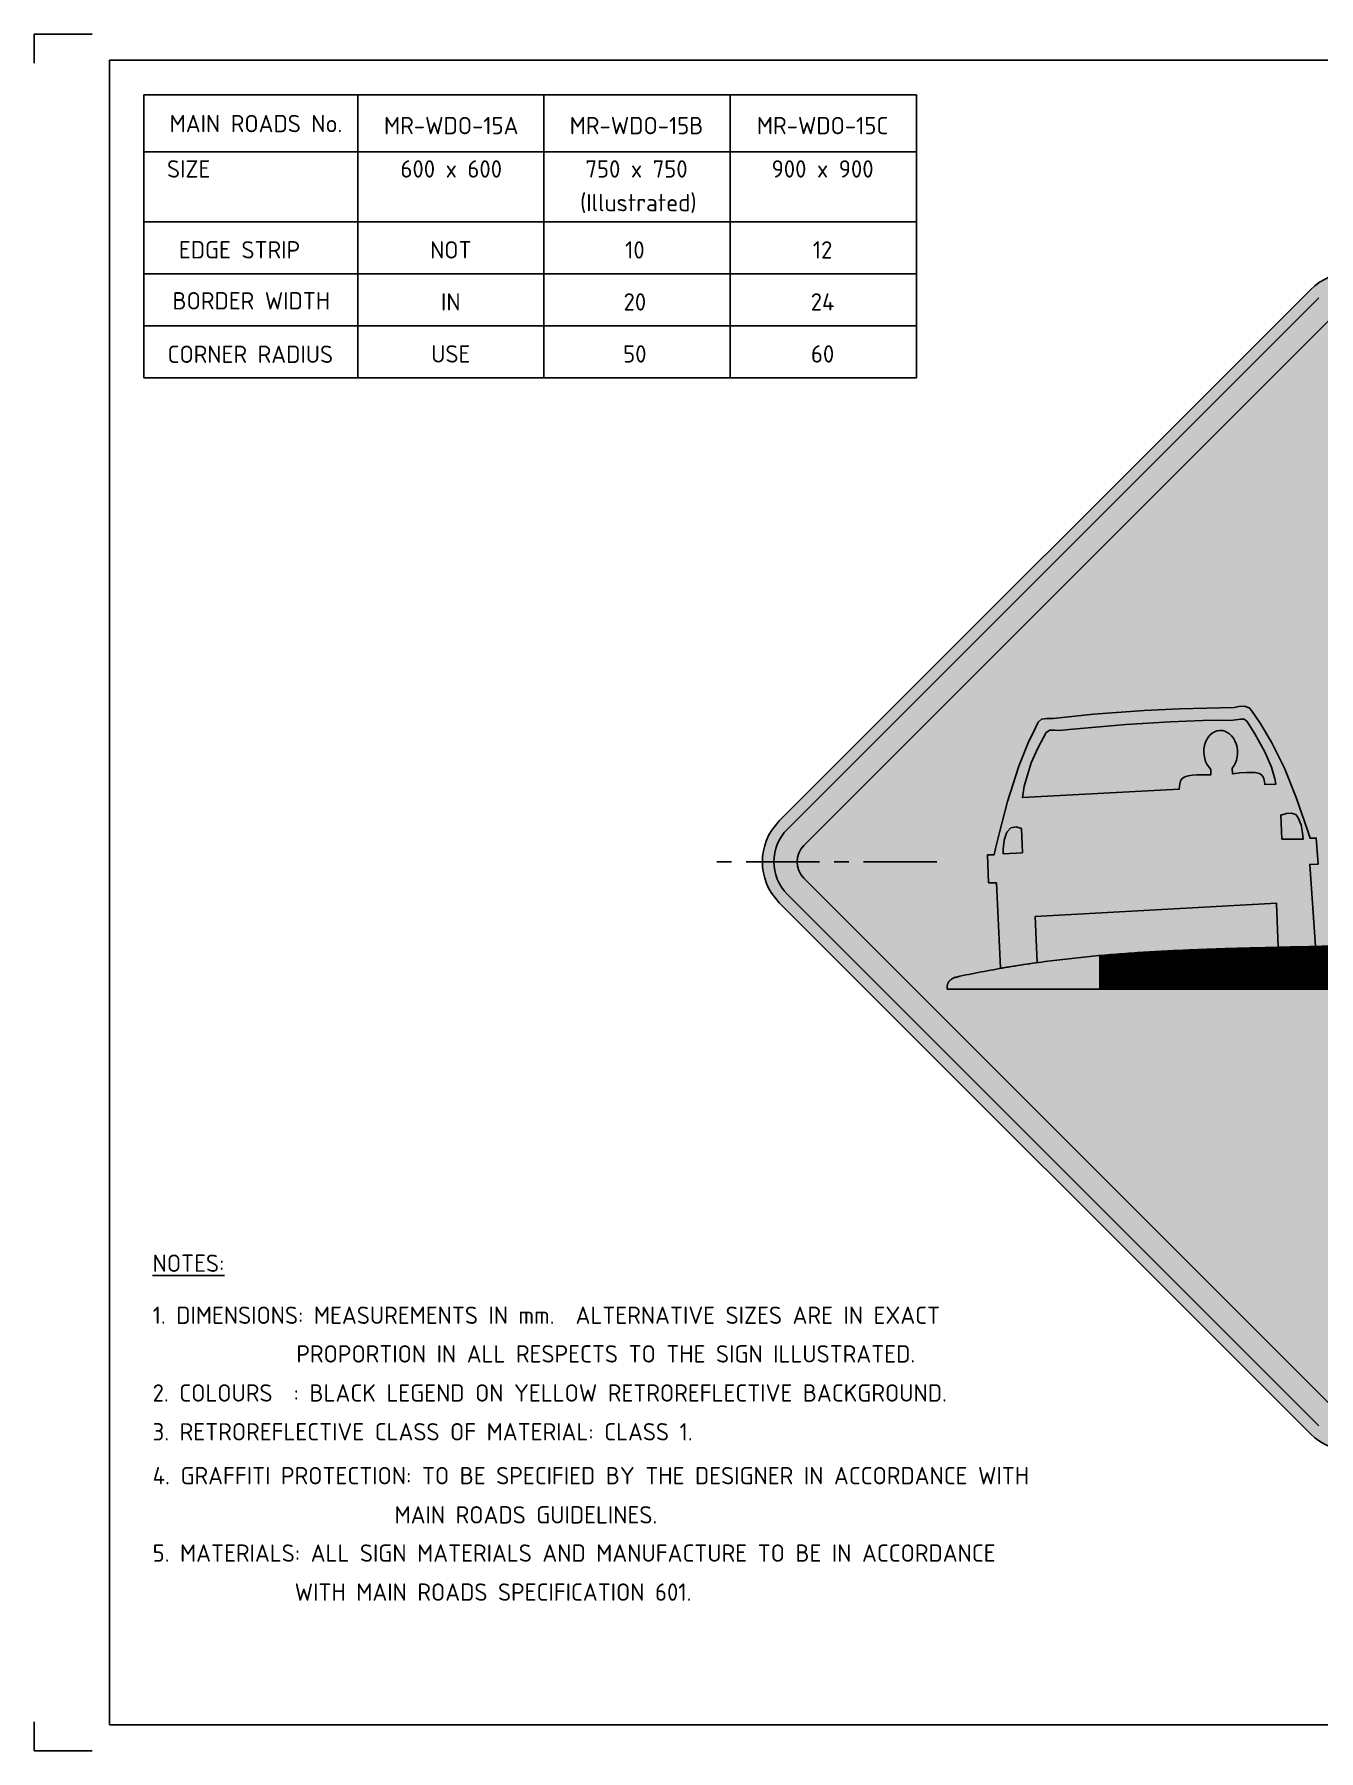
# Model space of a CAD drawing. Extents: x 0 to 1038, y -1303 to 297.
# Drawn here: x 0 to 222.3, y 0 to 297 of the extents above; entities that cross this region are included whole.
import ezdxf
from ezdxf.enums import TextEntityAlignment as Align

# ---------------------------------------------------------------- set-up
doc = ezdxf.new("R2010")
doc.units = 0
doc.linetypes.add('CENTERX2', pattern=[101.6, 63.5, -12.7, 12.7, -12.7])
doc.layers.get('0').update_dxf_attribs({"linetype": 'CONTINUOUS'})
for name, color, linetype in [('L25', 1, 'CONTINUOUS'), ('L35', 3, 'CONTINUOUS'), ('L50', 7, 'CONTINUOUS'), ('T25', 1, 'CONTINUOUS'), ('TBLK18', 4, 'CONTINUOUS'), ('TBLK25', 1, 'CONTINUOUS'), ('TBLK35', 3, 'CONTINUOUS'), ('TBLK50', 7, 'CONTINUOUS')]:
    doc.layers.add(name, color=color, linetype=linetype)
doc.layers.add('YELLOW', color=7, linetype='CONTINUOUS', true_color=0xfedb00)
doc.styles.add('ISO', font='iso3098b.shx')

# ---------------------------------------------------------------- blocks, each defined once
blk = doc.blocks.new('A3BBLK')
at = {"layer": 'TBLK25'}
for p, q in [((10, 297), (0, 297)), ((0, 297), (0, 292)), ((0, 5), (0, 0)), ((0, 0), (10, 0))]:
    blk.add_line(p, q, dxfattribs=at)
at = {"layer": 'TBLK50'}
for p, q in [((415.5, 292.5), (13, 292.5)), ((13, 292.5), (13, 4.5)), ((13, 4.5), (415.5, 4.5))]:
    blk.add_line(p, q, dxfattribs=at)
blk = doc.blocks.new('TBLK')
blk.add_blockref('A3BBLK', (0, 0))
at = {"layer": 'TBLK18', "style": 'ISO'}
blk.add_attdef('MR_DIRECTORATE', text='', height=1.5, dxfattribs=at).set_placement((381.5, 67.12), align=Align.CENTER)
for tag, p in [('STREET_NAME', (355.51, 61.1)), ('SUBURB_POSTCODE', (388.49, 61.1)), ('TELEPHONE_NO.', (368.31, 58.84)), ('FAX_NO.', (393.56, 58.84))]:
    blk.add_attdef(tag, p, '', height=1.5, dxfattribs=at)
at = {"layer": 'TBLK25', "style": 'ISO'}
for tag, height, p in [('MR_BRANCH', 2, (381.5, 64.2)), ('ROAD_SECTION', 1.75, (384.5, 29.16)), ('SLK', 1.75, (384.5, 26.11)), ('CHAINAGE', 1.75, (384.5, 19.21)), ('DRG_TYPE_03', 1.75, (360.51, 11.5)), ('DRG_TYPE_02', 1.75, (360.51, 8.36)), ('DRG_TYPE_01', 1.75, (360.3, 5.42))]:
    blk.add_attdef(tag, text='', height=height, dxfattribs=at).set_placement(p, align=Align.CENTER)
for tag, p, height in [('FILE_NUMBER', (371.77, 53.24), 2.5), ('DESIGNED_/_DRAWN', (371.77, 48.49), 2), ('VERIFIED', (371.77, 43.49), 2), ('APPROVED', (371.77, 38.49), 2), ('LOCAL_AUTHORITY', (370.48, 16.73), 1.25)]:
    blk.add_attdef(tag, p, '', height=height, dxfattribs=at)
at = {"layer": 'TBLK35', "style": 'ISO', "width": 0.9}
for tag, p in [('ROAD_PROJECT&NUMBER', (384.5, 32.23)), ('DRAWING_DESCRIPTION', (384.5, 22.29))]:
    blk.add_attdef(tag, text='', height=2.5, dxfattribs=at).set_placement(p, align=Align.CENTER)
at = {"layer": 'TBLK50', "style": 'ISO'}
blk.add_attdef('DRG_NUMBER', (370.5, 6.02), '', height=5, dxfattribs=at)

msp = doc.modelspace()

# ---------------------------------------------------------------- hatches: boundary and pattern name
at = {"layer": 'L25', "linetype": 'Continuous'}
h = msp.add_hatch(color=256, dxfattribs=at)
h.paths.add_polyline_path([(171, 155.37), (170.83, 159.56), (169.9, 159.85), (168.99, 159.68), (168.27, 158.93), (167.81, 157.55), (167.66, 155.99), (167.64, 155.21)], flags=16)
h.paths.add_polyline_path([(215.86, 157.72), (219.55, 157.72), (219.47, 158.8), (219.2, 160.2), (218.72, 161.43), (218.28, 161.98), (217.48, 162.21), (216.69, 162.18), (215.7, 161.9)], flags=16)
h.paths.add_polyline_path([(173.18, 144.33), (214.96, 146.63), (215.24, 139.05), (221.73, 139.18), (220.72, 153.37), (222.16, 153.42), (221.85, 157.91), (220.78, 157.88), (220.33, 159.3), (218.38, 164.95), (216.33, 169.99), (214.11, 174.52), (212.15, 177.81), (210.63, 179.98), (210.23, 180.45), (209.43, 180.76), (208.46, 180.68), (207.61, 180.53), (198.19, 180.27), (192.07, 179.98), (183.28, 179.34), (178.45, 178.86), (176.31, 178.59), (175.23, 178.6), (174.3, 178.47), (173.69, 177.95), (173.27, 177.01), (171.99, 174.38), (170.36, 170.37), (168.41, 164.26), (167.02, 158.86), (166.36, 156.13), (166.09, 155.04), (164.97, 155.04), (165.14, 150.18), (166.48, 150.18), (167.17, 135.39), (173.54, 136.4)])
edge = h.paths.add_edge_path(flags=16)
edge.add_line((207.3, 170.03), (207.34, 169.06))
edge.add_line((207.34, 169.06), (208.63, 169.18))
edge.add_line((208.63, 169.18), (209.74, 169.25))
edge.add_line((209.74, 169.25), (210.6, 169.26))
edge.add_line((210.6, 169.26), (211.24, 169.24))
edge.add_line((211.24, 169.24), (211.7, 169.17))
edge.add_line((211.7, 169.17), (212.02, 169.07))
edge.add_line((212.02, 169.07), (212.24, 168.94))
edge.add_line((212.24, 168.94), (212.41, 168.79))
edge.add_line((212.41, 168.79), (212.55, 168.62))
edge.add_line((212.55, 168.62), (212.67, 168.44))
edge.add_line((212.67, 168.44), (212.77, 168.22))
edge.add_line((212.77, 168.22), (212.85, 167.96))
edge.add_line((212.85, 167.96), (212.91, 167.66))
edge.add_line((212.91, 167.66), (212.95, 167.3))
edge.add_line((212.95, 167.3), (212.95, 167.16))
edge.add_line((212.95, 167.16), (214.86, 167.26))
edge.add_line((214.86, 167.26), (214.67, 168.19))
edge.add_line((214.67, 168.19), (214.09, 170.18))
edge.add_line((214.09, 170.18), (212.96, 172.82))
edge.add_line((212.96, 172.82), (211.21, 175.94))
edge.add_line((211.21, 175.94), (209.8, 178.17))
edge.add_line((209.8, 178.17), (209.35, 178.47))
edge.add_line((209.35, 178.47), (208.76, 178.51))
edge.add_line((208.76, 178.51), (207.88, 178.36))
edge.add_line((207.88, 178.36), (207.02, 178.26))
edge.add_line((207.02, 178.26), (205.5, 178.3))
edge.add_line((205.5, 178.3), (202.2, 178.24))
edge.add_line((202.2, 178.24), (196.56, 178.04))
edge.add_line((196.56, 178.04), (188.91, 177.58))
edge.add_line((188.91, 177.58), (179.09, 176.69))
edge.add_line((179.09, 176.69), (177.4, 176.54))
edge.add_line((177.4, 176.54), (176.58, 176.6))
edge.add_line((176.58, 176.6), (175.73, 176.58))
edge.add_line((175.73, 176.58), (175.08, 176.16))
edge.add_line((175.08, 176.16), (174.62, 175.31))
edge.add_line((174.62, 175.31), (173.63, 173.48))
edge.add_line((173.63, 173.48), (172.52, 170.96))
edge.add_line((172.52, 170.96), (171.32, 166.91))
edge.add_line((171.32, 166.91), (171, 164.92))
edge.add_line((171, 164.92), (198.14, 166.37))
edge.add_line((198.14, 166.37), (198.23, 167.28))
edge.add_line((198.23, 167.28), (198.29, 167.55))
edge.add_line((198.29, 167.55), (198.37, 167.77))
edge.add_line((198.37, 167.77), (198.47, 167.97))
edge.add_line((198.47, 167.97), (198.59, 168.15))
edge.add_line((198.59, 168.15), (198.75, 168.31))
edge.add_line((198.75, 168.31), (198.96, 168.46))
edge.add_line((198.96, 168.46), (199.27, 168.59))
edge.add_line((199.27, 168.59), (199.72, 168.7))
edge.add_line((199.72, 168.7), (200.35, 168.79))
edge.add_line((200.35, 168.79), (201.2, 168.85))
edge.add_line((201.2, 168.85), (202.32, 168.88))
edge.add_line((202.32, 168.88), (203.61, 168.88))
edge.add_line((203.61, 168.88), (203.57, 169.86))
edge.add_ellipse((205.3, 172.81), major_axis=(0.17, -3.73), ratio=0.781825, start_angle=39.7918, end_angle=320.2082, ccw=False)
h = msp.add_hatch(dxfattribs=at)
h.set_pattern_fill('ANSI31', color=256, scale=0.01, style=0)
edge = h.paths.add_edge_path()
edge.add_line((270.1, 131.76), (270.1, 137.7))
edge.add_spline(control_points=[(270.1, 137.7), (269.98, 137.71), (268.62, 137.82), (266.02, 138.01), (262.27, 138.22), (258.45, 138.4), (254.53, 138.55), (250.47, 138.68), (246.25, 138.79), (241.84, 138.9), (237.2, 139.03), (232.31, 139.13), (227.48, 139.38), (222.82, 139.17), (218.43, 139.1), (214.1, 138.99), (209.81, 138.89), (205.57, 138.77), (201.35, 138.63), (197.17, 138.45), (193, 138.23), (188.85, 137.96), (185.98, 137.73), (184.5, 137.6), (184.39, 137.59)], knot_values=[28.049313, 28.049313, 28.049313, 28.049313, 28.419059, 32.125135, 35.870424, 39.686316, 43.60333, 47.652289, 51.863434, 56.267395, 60.894092, 65.774096, 70.937515, 75.384254, 79.770454, 84.103083, 88.389275, 92.635559, 96.849064, 101.036826, 105.206503, 109.36521, 113.521369, 113.833511, 113.833511, 113.833511, 113.833511], degree=3, periodic=0)
edge.add_line((184.39, 137.59), (184.39, 131.76))
edge.add_line((184.39, 131.76), (270.1, 131.76))
at = {"layer": 'TBLK25', "linetype": 'CENTERX2'}
h = msp.add_hatch(color=256, dxfattribs=at)
h.paths.add_polyline_path([(322.67, 156.64, -0.198872), (323.84, 153.82), (327.84, 153.82, 0.198872), (325.49, 159.47), (233.57, 251.4, 0.198872), (227.91, 253.74), (227.91, 249.74, -0.198872), (230.74, 248.57)])
h.paths.add_polyline_path([(225.09, 248.57, -0.198952), (227.91, 249.74), (227.91, 253.74, 0.198952), (222.26, 251.4), (130.33, 159.47, 0.198872), (127.99, 153.82), (131.99, 153.82, -0.198872), (133.16, 156.64)])
h.paths.add_polyline_path([(222.26, 56.23, 0.198952), (227.91, 53.89), (227.91, 57.89, -0.198952), (225.09, 59.06), (133.16, 150.99, -0.198952), (131.99, 153.82), (127.99, 153.82, 0.198952), (130.33, 148.16)])
h.paths.add_polyline_path([(230.74, 59.06, -0.198872), (227.91, 57.89), (227.91, 53.89, 0.198872), (233.57, 56.23), (325.49, 148.16, 0.198952), (327.84, 153.82), (323.84, 153.82, -0.198952), (322.67, 150.99)])
at = {"layer": 'YELLOW', "linetype": 'Continuous'}
h = msp.add_hatch(color=256, dxfattribs=at)
edge = h.paths.add_edge_path()
edge.add_line((128.92, 146.74), (220.84, 54.82))
edge.add_arc((227.91, 61.89), 10, 225, 315)
edge.add_line((234.98, 54.82), (326.91, 146.74))
edge.add_arc((319.84, 153.81), 10, 315, 405)
edge.add_line((326.91, 160.89), (234.98, 252.81))
edge.add_arc((227.91, 245.74), 10, 45, 135)
edge.add_line((220.84, 252.81), (128.92, 160.89))
edge.add_arc((135.99, 153.81), 10, 135, 225)
edge = h.paths.add_edge_path(flags=16)
edge.add_arc((227.91, 61.89), 8, 225, 315)
edge.add_line((233.57, 56.23), (325.49, 148.16))
edge.add_arc((319.84, 153.81), 8, 315, 405)
edge.add_line((325.49, 159.47), (233.57, 251.4))
edge.add_arc((227.91, 245.74), 8, 45, 135)
edge.add_line((222.26, 251.4), (130.33, 159.47))
edge.add_arc((135.99, 153.81), 8, 135, 225)
edge.add_line((130.33, 148.16), (222.26, 56.23))
h = msp.add_hatch(color=256, dxfattribs=at)
edge = h.paths.add_edge_path()
edge.add_line((133.16, 150.99), (225.09, 59.06))
edge.add_arc((227.91, 61.89), 4, 225, 315)
edge.add_line((230.74, 59.06), (322.67, 150.99))
edge.add_arc((319.84, 153.81), 4, 315, 405)
edge.add_line((322.67, 156.64), (230.74, 248.57))
edge.add_arc((227.91, 245.74), 4, 45, 135)
edge.add_line((225.09, 248.57), (133.16, 156.64))
edge.add_arc((135.99, 153.81), 4, 135, 225)

# ---------------------------------------------------------------- linework, layer by layer
at = {"layer": 'L25', "linetype": 'Continuous'}
for points in [[(173.18, 144.33), (214.96, 146.63), (215.24, 139.05), (221.73, 139.18), (220.72, 153.37), (222.16, 153.42), (221.85, 157.91), (220.78, 157.88), (220.33, 159.3), (218.38, 164.95), (216.33, 169.99), (214.11, 174.52), (212.15, 177.81), (210.63, 179.98), (210.23, 180.45), (209.43, 180.76), (208.46, 180.68), (207.61, 180.53), (198.19, 180.27), (192.07, 179.98), (183.28, 179.34), (178.45, 178.86), (176.31, 178.59), (175.23, 178.6), (174.3, 178.47), (173.69, 177.95), (173.27, 177.01), (171.99, 174.38), (170.36, 170.37), (168.41, 164.26), (167.02, 158.86), (166.36, 156.13), (166.09, 155.04), (164.97, 155.04), (165.14, 150.18), (166.48, 150.18), (167.17, 135.39), (173.54, 136.4)], [(215.86, 157.72), (219.55, 157.72), (219.47, 158.8), (219.2, 160.2), (218.72, 161.43), (218.28, 161.98), (217.48, 162.21), (216.69, 162.18), (215.7, 161.9)], [(171, 155.37), (170.83, 159.56), (169.9, 159.85), (168.99, 159.68), (168.27, 158.93), (167.81, 157.55), (167.66, 155.99), (167.64, 155.21)]]:
    msp.add_lwpolyline(points, close=True, dxfattribs=at)
at = {"layer": 'L25'}
msp.add_lwpolyline([(207.3, 170.03), (207.34, 169.06), (208.63, 169.18), (209.74, 169.25), (210.6, 169.26), (211.24, 169.24), (211.7, 169.17), (212.02, 169.07), (212.24, 168.94), (212.41, 168.79), (212.55, 168.62), (212.67, 168.44), (212.77, 168.22), (212.85, 167.96), (212.91, 167.66), (212.95, 167.3), (212.95, 167.16), (214.86, 167.26), (214.67, 168.19), (214.09, 170.18), (212.96, 172.82), (211.21, 175.94), (209.8, 178.17), (209.35, 178.47), (208.76, 178.51), (207.88, 178.36), (207.02, 178.26), (205.5, 178.3), (202.2, 178.24), (196.56, 178.04), (188.91, 177.58), (179.09, 176.69), (177.4, 176.54), (176.58, 176.6), (175.73, 176.58), (175.08, 176.16), (174.62, 175.31), (173.63, 173.48), (172.52, 170.96), (171.32, 166.91), (171, 164.92), (198.14, 166.37), (198.23, 167.28), (198.29, 167.55), (198.37, 167.77), (198.47, 167.97), (198.59, 168.15), (198.75, 168.31), (198.96, 168.46), (199.27, 168.59), (199.72, 168.7), (200.35, 168.79), (201.2, 168.85), (202.32, 168.88), (203.61, 168.88), (203.57, 169.86)], dxfattribs=at)
at = {"layer": 'L25', "linetype": 'Continuous', "extrusion": (0, 0, -1)}
msp.add_ellipse((205.3, 172.81), major_axis=(0.17, -3.73), ratio=0.781825, start_param=0.694498, end_param=5.588687, dxfattribs=at)
at = {"layer": 'L35'}
for p, q in [((220.84, 252.81), (128.92, 160.89)), ((128.92, 146.74), (220.84, 54.82))]:
    msp.add_line(p, q, dxfattribs=at)
at = {"layer": 'L35', "linetype": 'Continuous'}
for p, q in [((184.39, 131.76), (184.39, 137.59)), ((157.98, 131.76), (296.88, 131.76))]:
    msp.add_line(p, q, dxfattribs=at)
at = {"layer": 'L35'}
for centre, start, end in [((227.91, 245.74), 45, 135), ((135.99, 153.81), 135, 225), ((227.91, 61.89), 225, 315)]:
    msp.add_arc(centre, 10, start, end, dxfattribs=at)
msp.add_open_spline([(157.98, 131.76), (157.98, 131.81), (157.97, 131.92), (157.96, 132.07), (157.97, 132.23), (157.99, 132.39), (158.02, 132.55), (158.07, 132.71), (158.13, 132.86), (158.21, 133.01), (158.32, 133.15), (158.43, 133.28), (158.58, 133.41), (158.74, 133.53), (158.92, 133.64), (159.13, 133.73), (159.37, 133.81), (160.94, 134.19), (163.85, 134.75), (168.05, 135.53), (172.24, 136.19), (176.4, 136.75), (180.55, 137.23), (184.7, 137.63), (188.85, 137.96), (193, 138.23), (197.17, 138.45), (201.35, 138.63), (205.57, 138.77), (209.81, 138.89), (214.1, 138.99), (218.43, 139.1), (222.82, 139.17), (227.48, 139.38), (232.31, 139.13), (237.2, 139.03), (241.84, 138.9), (246.25, 138.79), (250.47, 138.68), (254.53, 138.55), (258.45, 138.4), (262.27, 138.22), (266.02, 138.01), (269.73, 137.74), (273.42, 137.42), (277.14, 137.04), (280.9, 136.58), (284.73, 136.04), (288.68, 135.41), (291.48, 134.91), (293.09, 134.61), (293.47, 134.54), (293.85, 134.47), (294.23, 134.39), (294.58, 134.31), (294.93, 134.21), (295.26, 134.1), (295.56, 133.97), (295.84, 133.83), (296.1, 133.65), (296.33, 133.45), (296.52, 133.22), (296.68, 132.95), (296.79, 132.65), (296.87, 132.31), (296.89, 131.99), (296.88, 131.82), (296.88, 131.76)], degree=3, knots=[0, 0, 0, 0, 0.155054, 0.311959, 0.470383, 0.63007, 0.791223, 0.953823, 1.118752, 1.286989, 1.460362, 1.640149, 1.828755, 2.02838, 2.241704, 2.471, 2.718977, 2.988064, 7.317038, 11.592319, 15.824591, 20.023841, 24.199816, 28.361456, 32.517614, 36.676321, 40.845999, 45.03376, 49.247265, 53.493549, 57.779741, 62.11237, 66.49857, 70.94531, 76.108728, 80.988732, 85.61543, 90.01939, 94.230535, 98.279495, 102.196508, 106.0124, 109.75769, 113.463765, 117.161769, 120.883592, 124.660821, 128.525903, 132.510855, 136.648483, 137.043502, 137.435785, 137.822627, 138.201943, 138.571198, 138.928968, 139.273644, 139.605067, 139.923149, 140.230436, 140.530269, 140.828641, 141.133008, 141.453061, 141.79866, 142.180041, 142.370407, 142.370407, 142.370407, 142.370407], dxfattribs=at)
at = {"layer": 'L50'}
for p, q in [((18.97, 286.54), (152.66, 286.54)), ((18.97, 237.57), (18.97, 286.54)), ((55.99, 237.57), (55.99, 286.54)), ((88.16, 237.57), (88.16, 286.54)), ((120.41, 237.57), (120.41, 286.54)), ((152.66, 237.57), (152.66, 286.54)), ((18.97, 276.69), (152.66, 276.69)), ((18.97, 264.57), (152.66, 264.57)), ((18.97, 255.57), (152.66, 255.57)), ((18.97, 246.57), (152.66, 246.57)), ((18.97, 237.57), (152.66, 237.57))]:
    msp.add_line(p, q, dxfattribs=at)
at = {"layer": 'TBLK18', "linetype": 'CENTERX2', "ltscale": 0.2}
msp.add_line((156.2, 153.81), (115.78, 153.82), dxfattribs=at)
at = {"layer": 'TBLK25', "color": 1}
for p, q in [((222.26, 251.4), (130.33, 159.47)), ((225.09, 248.57), (133.16, 156.64)), ((133.16, 150.99), (225.09, 59.06)), ((130.33, 148.16), (222.26, 56.23))]:
    msp.add_line(p, q, dxfattribs=at)
for radius in [8, 4]:
    msp.add_arc((135.99, 153.81), radius, 135, 225, dxfattribs=at)

# ---------------------------------------------------------------- block references
msp.add_blockref('TBLK', (0, 0))

# ---------------------------------------------------------------- texts
at = {"layer": 'T25', "color": 3, "style": 'ISO'}
for s, p in [('MAIN ROADS No.', (38.36, 280.06)), ('MR-WDO-15A', (72.15, 279.71)), ('MR-WDO-15B', (104.21, 279.71)), ('MR-WDO-15C', (136.41, 279.71)), ('SIZE', (26.71, 272.21)), ('600 x 600', (72.15, 272.21)), ('750 x 750', (104.21, 272.21)), ('900 x 900', (136.41, 272.21)), ('(Illustrated)', (104.52, 266.38)), ('  EDGE STRIP', (33.69, 258.21)), ('NOT', (72.07, 258.2)), ('10', (103.92, 258.2)), ('12', (136.41, 258.2)), (' BORDER WIDTH', (36.64, 249.39)), ('IN', (72.07, 249.2)), ('20', (103.92, 249.2)), ('24', (136.41, 249.2)), ('CORNER RADIUS', (37.38, 240.14)), ('USE', (72.07, 240.2)), ('50', (103.92, 240.2)), ('60', (136.41, 240.2))]:
    msp.add_text(s, height=3, dxfattribs=at).set_placement(p, align=Align.CENTER)
for s, p in [('%%UNOTES:', (20.47, 82.85)), ('1. DIMENSIONS: MEASUREMENTS IN mm.  ALTERNATIVE SIZES ARE IN EXACT', (20.47, 73.85)), ('              PROPORTION IN ALL RESPECTS TO THE SIGN ILLUSTRATED.', (19.84, 67.16)), ('2. COLOURS  : BLACK LEGEND ON YELLOW RETROREFLECTIVE BACKGROUND.', (20.47, 60.4)), ('3. RETROREFLECTIVE CLASS OF MATERIAL: CLASS 1.', (20.47, 53.68)), ('4. GRAFFITI PROTECTION: TO BE SPECIFIED BY THE DESIGNER IN ACCORDANCE WITH', (20.47, 46.09)), ('                        MAIN ROADS GUIDELINES.', (18.63, 39.31)), ('5. MATERIALS: ALL SIGN MATERIALS AND MANUFACTURE TO BE IN ACCORDANCE ', (20.47, 32.69)), ('               WITH MAIN ROADS SPECIFICATION 601.', (17.73, 25.94))]:
    msp.add_text(s, height=3, dxfattribs=at).set_placement(p)

doc.saveas('drawing.dxf')
